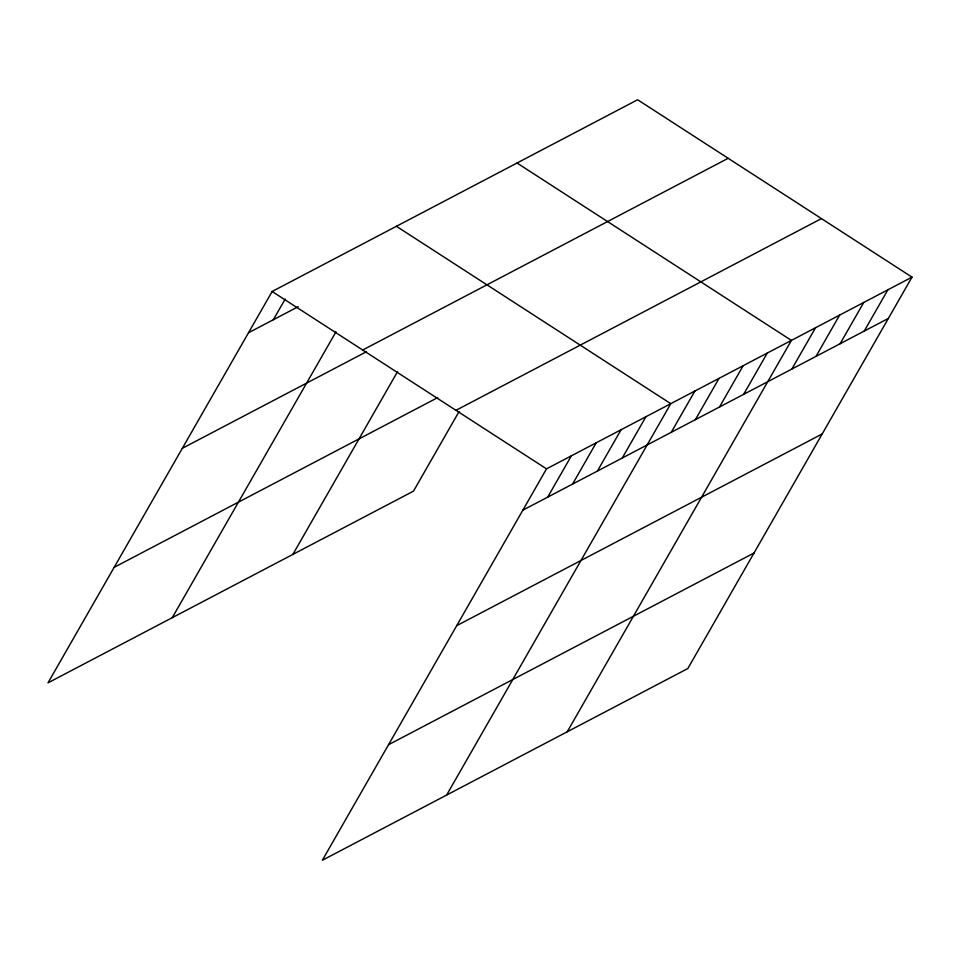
<?xml version="1.0" encoding="UTF-8"?>
<svg xmlns="http://www.w3.org/2000/svg" width="960" height="960" viewBox="0 0 960 960"><rect width="100%" height="100%" fill="white"/><g stroke="black" fill="none" stroke-linecap="round" stroke-linejoin="round"><path stroke-width="1.44" d="M912 277.14L546.516 468.864L322.368 860.244L687.852 668.52L912 277.14L637.632 99.756L272.148 291.48L48 682.86L413.484 491.136L459.072 411.552M273.348 319.728L285.18 299.088M172.26 617.676L336.012 331.764M292.872 554.412L397.572 371.592M547.716 497.112L571.368 455.82M572.568 484.08L596.22 442.788M597.42 471.048L621.072 429.756M622.272 458.004L645.924 416.712M446.628 795.06L670.776 403.68L396.42 226.296M671.256 432.312L694.896 391.02M695.376 419.664L719.028 378.372M719.496 407.004L743.148 365.712M743.616 394.356L767.268 353.064M567.24 731.796L791.388 340.404L517.02 163.02M791.868 369.048L815.508 327.756M815.988 356.388L839.628 315.096M840.108 343.74L863.76 302.448M864.228 331.08L887.88 289.788M248.496 332.772L298.212 306.696M362.688 350.016L728.172 158.292M182.34 448.296L366.276 351.816M114.168 567.336L437.76 397.584M455.976 410.328L821.46 218.604M522.864 510.156L888.348 318.432M456.696 625.68L822.192 433.956M388.524 744.72L754.02 552.996M272.148 291.48L546.516 468.864"/></g></svg>
